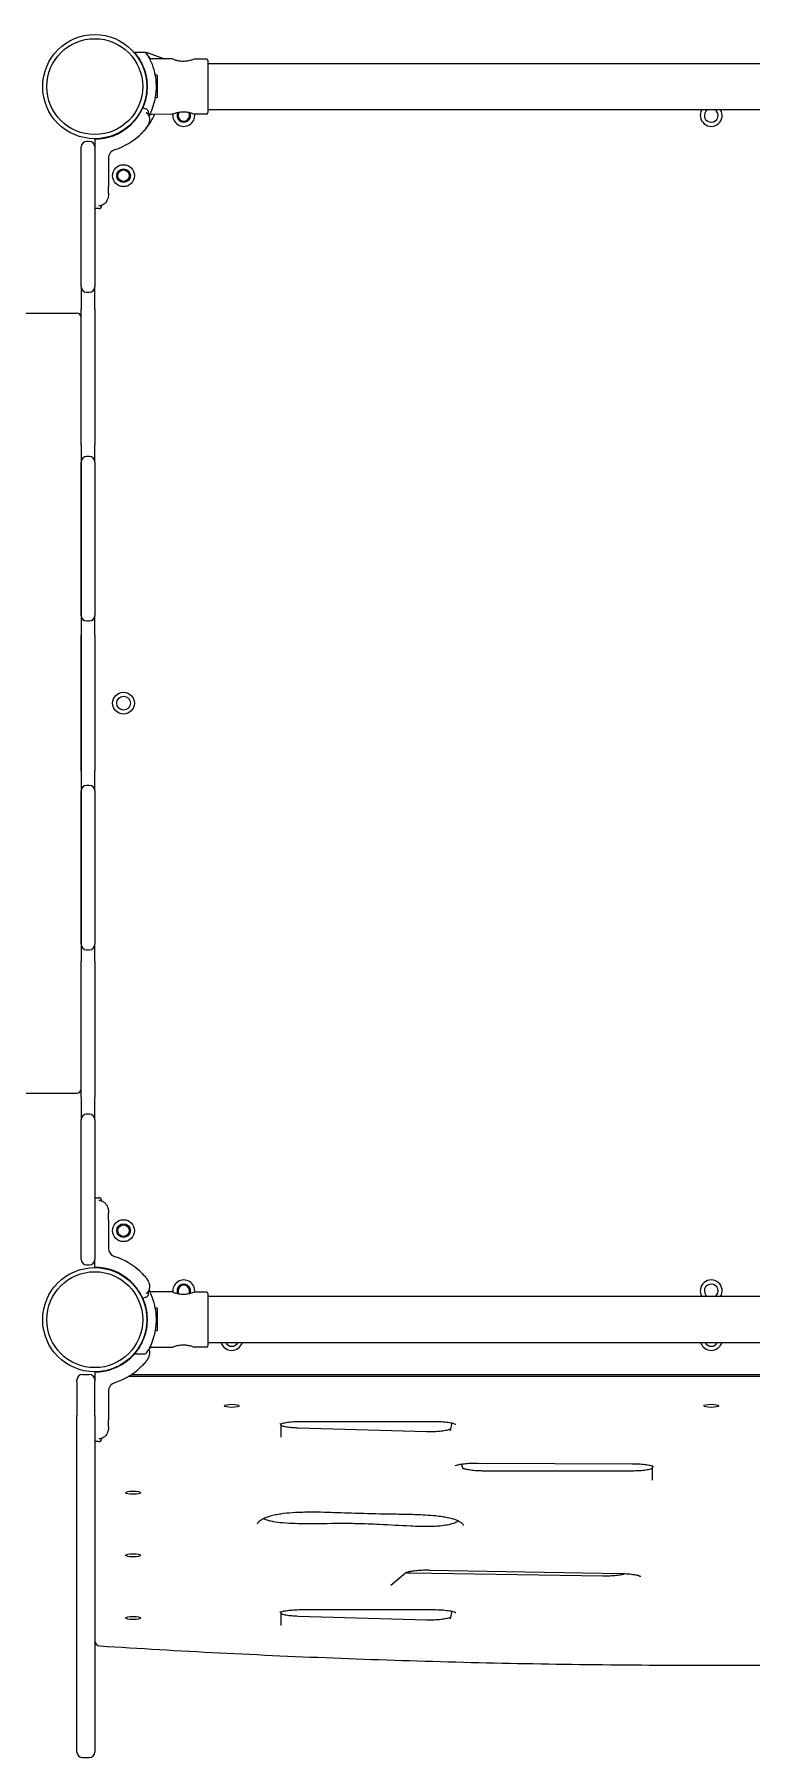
# Model space of a CAD drawing. Header units: millimetres. Extents: x 1307 to 7607, y 510 to 4810.
# Drawn here: x 4843 to 5367, y 2040 to 3298 of the extents above; entities that cross this region are included whole.
import ezdxf

# ---------------------------------------------------------------- set-up
doc = ezdxf.new("R2010")
doc.units = ezdxf.units.MM
doc.layers.add('AM_4', color=3, linetype='Continuous', lineweight=25)

msp = doc.modelspace()

# ---------------------------------------------------------------- linework, layer by layer
at = {"layer": 'AM_4'}
for p, q in [((4923, 3284.9), (4916.1, 3284.9)), ((4923.5, 3284.9), (4923, 3284.9)), ((4924.3, 3284.9), (4923.5, 3284.9)), ((4931.1, 3282.6), (4924.9, 3284.8)), ((4937.6, 3280.2), (4931.1, 3282.6)), ((4943.4, 3280.2), (4929.1, 3280.3)), ((4968.7, 3279.9), (4959.9, 3280)), ((4969.7, 3278.9), (4969.7, 3240.9)), ((4969.7, 3276.8), (5704.7, 3276.8)), ((4932.7, 3268.2), (4931.4, 3268.2)), ((4932.7, 3268.2), (4932.7, 3251.7)), ((4932.7, 3251.7), (4931.4, 3251.7)), ((4922.2, 3244.5), (4924.4, 3243.6)), ((4943.4, 3239.7), (4929.1, 3239.6)), ((4968.7, 3239.9), (4959.9, 3239.8)), ((4969.7, 3243.1), (5704.7, 3243.1)), ((4883.2, 3219.9), (4881.2, 3219.9)), ((4887.2, 3221.7), (4887.2, 3215.9)), ((4877.2, 3211.3), (4877.2, 3215.9)), ((4877.2, 3121), (4877.2, 3211.3)), ((4887.2, 3215.9), (4887.2, 3211.3)), ((4887.2, 3211.3), (4887.2, 3121)), ((4897.2, 3207.4), (4897.2, 3186.9)), ((4887.2, 3186.9), (4887.2, 3170.9)), ((4897.2, 3182), (4897.2, 3186.9)), ((4890.2, 3170.9), (4887.2, 3170.9)), ((4892.2, 3173.4), (4892.2, 3173.4)), ((4892.2, 3173.3), (4892.2, 3172.9)), ((4877.2, 3113.9), (4877.2, 3121)), ((4887.2, 3121), (4887.2, 3113.9)), ((4877.2, 3113.9), (4877.2, 3097.6)), ((4881.2, 3109.9), (4883.2, 3109.9)), ((4887.2, 3097.6), (4887.2, 3113.9)), ((4827.2, 3094.5), (4874.2, 3094.5)), ((4877.2, 2998.4), (4877.2, 3097.6)), ((4887.2, 3097.6), (4887.2, 2998.4)), ((4877.2, 2998.2), (4877.2, 3091.5)), ((4877.2, 2998.4), (4877.2, 2985.9)), ((4877.2, 2998.2), (4877.2, 2985.5)), ((4887.2, 2985.9), (4887.2, 2998.4)), ((4877.2, 2980.5), (4877.2, 2985.9)), ((4877.2, 2985.5), (4877.2, 2933.3)), ((4883.2, 2989.9), (4881.2, 2989.9)), ((4887.2, 2985.9), (4887.2, 2980.5)), ((4877.2, 2880.2), (4877.2, 2980.5)), ((4887.2, 2980.5), (4887.2, 2880.2)), ((4877.2, 2933.3), (4877.2, 2686.6)), ((4877.2, 2873.9), (4877.2, 2880.2)), ((4887.2, 2880.2), (4887.2, 2873.9)), ((4877.2, 2873.9), (4877.2, 2859.5)), ((4881.2, 2869.9), (4883.2, 2869.9)), ((4887.2, 2859.5), (4887.2, 2873.9)), ((4877.2, 2760.3), (4877.2, 2859.5)), ((4887.2, 2859.5), (4887.2, 2760.3)), ((4877.2, 2760.3), (4877.2, 2745.9)), ((4887.2, 2745.9), (4887.2, 2760.3)), ((4877.2, 2739.7), (4877.2, 2745.9)), ((4883.2, 2749.9), (4881.2, 2749.9)), ((4887.2, 2745.9), (4887.2, 2739.7)), ((4877.2, 2639.4), (4877.2, 2739.7)), ((4887.2, 2739.7), (4887.2, 2639.4)), ((4877.2, 2686.6), (4877.2, 2634.4)), ((4877.2, 2633.9), (4877.2, 2639.4)), ((4877.2, 2634.4), (4877.2, 2621.6)), ((4877.2, 2633.9), (4877.2, 2621.4)), ((4881.2, 2629.9), (4883.2, 2629.9)), ((4887.2, 2639.4), (4887.2, 2633.9)), ((4887.2, 2621.4), (4887.2, 2633.9)), ((4877.2, 2528.3), (4877.2, 2621.6)), ((4877.2, 2522.2), (4877.2, 2621.4)), ((4887.2, 2621.4), (4887.2, 2522.2)), ((4827.2, 2525.3), (4874.2, 2525.3)), ((4877.2, 2522.2), (4877.2, 2505.9)), ((4887.2, 2505.9), (4887.2, 2522.2)), ((4877.2, 2498.9), (4877.2, 2505.9)), ((4883.2, 2509.9), (4881.2, 2509.9)), ((4887.2, 2505.9), (4887.2, 2498.9)), ((4877.2, 2408.6), (4877.2, 2498.9)), ((4887.2, 2498.9), (4887.2, 2408.6)), ((4887.2, 2448.9), (4890.2, 2448.9)), ((4892.2, 2446.9), (4892.2, 2446.6)), ((4892.2, 2446.5), (4892.2, 2446.5)), ((4897.2, 2432.9), (4897.2, 2437.9)), ((4897.2, 2432.9), (4897.2, 2412.5)), ((4877.2, 2403.9), (4877.2, 2408.6)), ((4887.2, 2408.6), (4887.2, 2403.9)), ((4887.2, 2398.2), (4887.2, 2403.9)), ((4881.2, 2399.9), (4883.2, 2399.9)), ((4943.4, 2380.2), (4929.1, 2380.3)), ((4968.7, 2379.9), (4959.9, 2380)), ((4969.7, 2378.9), (4969.7, 2340.9)), ((4924.4, 2376.3), (4922.2, 2375.3)), ((4932.7, 2368.2), (4931.4, 2368.2)), ((4932.7, 2368.2), (4932.7, 2351.7)), ((5704.7, 2376.8), (4969.7, 2376.8)), ((4943.4, 2339.7), (4929.1, 2339.6)), ((4932.7, 2351.7), (4931.4, 2351.7)), ((4968.7, 2339.9), (4959.9, 2339.8)), ((5704.7, 2343.1), (4969.7, 2343.1)), ((4916.1, 2334.9), (4923, 2334.9)), ((4874.2, 2314.9), (4874.2, 2315.9)), ((4874.2, 2314.9), (4874.2, 2289.9)), ((4878.2, 2319.9), (4883.2, 2319.9)), ((4887.2, 2321.7), (4887.2, 2315.9)), ((4887.2, 2315.9), (4887.2, 2314.9)), ((4887.2, 2289.9), (4887.2, 2314.9)), ((5762.6, 2318.4), (4911.7, 2318.4)), ((4914.2, 2319.9), (5760.2, 2319.9)), ((4897.2, 2307.4), (4897.2, 2286.9)), ((4874.2, 2279.9), (4874.2, 2289.9)), ((4887.2, 2289.9), (4887.2, 2279.9)), ((4874.2, 2044.3), (4874.2, 2279.9)), ((4887.2, 2279.9), (4887.2, 2044.3)), ((4897.2, 2282), (4897.2, 2286.9)), ((5023.2, 2274.1), (5023.2, 2284)), ((5035.7, 2281), (5129.3, 2278.3)), ((5038.2, 2285.7), (5134.7, 2285.7)), ((5146.8, 2278.9), (5148, 2284.5)), ((4890.2, 2270.9), (4887.2, 2270.9)), ((4892.2, 2273.4), (4892.2, 2273.4)), ((4892.2, 2273.3), (4892.2, 2272.9)), ((5154.7, 2254.5), (5156.2, 2250.8)), ((5166.5, 2255.3), (5279.6, 2254.8)), ((5294.2, 2253.1), (5294.2, 2242.8)), ((5171.5, 2249.7), (5279.2, 2249.7)), ((5131.6, 2177.2), (5271.4, 2174.7)), ((5103.4, 2166.1), (5114.1, 2175.2)), ((5117.9, 2175.2), (5258.1, 2172.9)), ((5023.2, 2136.7), (5023.2, 2146.6)), ((5035.7, 2143.6), (5129.3, 2140.9)), ((5038.2, 2148.3), (5134.7, 2148.3)), ((5146.8, 2141.5), (5148, 2147.1)), ((4878.2, 2040.3), (4883.2, 2040.3))]:
    msp.add_line(p, q, dxfattribs=at)
for centre, radius in [((4887.2, 3259.9), 38), ((4887.2, 3259.9), 35), ((4908.2, 3194.9), 8), ((4908.2, 3194.9), 5), ((4908.2, 3194.9), 4.2), ((4908.2, 2809.9), 8), ((4908.2, 2809.9), 5), ((4908.2, 2424.9), 8), ((4908.2, 2424.9), 5), ((4908.2, 2424.9), 4.2), ((4887.2, 2359.9), 38), ((4887.2, 2359.9), 35)]:
    msp.add_circle(centre, radius, dxfattribs=at)
for centre, radius, start, end in [((4923, 3281.9), 3, 31.5881, 90), ((4923.5, 3282.9), 2, 32.336, 90), ((4929.1, 3283.3), 3, 209.1137, 269.5), ((4968.7, 3278.9), 1, 0, 89.5), ((4921.6, 3237.2), 7, 53.9676, 66.2658), ((4887.2, 3259.9), 48.2, 320.7636, 335.0697), ((4924.5, 3241.2), 2, 333.6507, 53.9676), ((4929.1, 3236.6), 3, 90.5, 143.9824), ((4952.2, 3238.9), 8, 172.0906, 6.5794), ((4952.2, 3238.9), 5, 154.7016, 23.1011), ((4952.2, 3238.9), 4.2, 146.1557, 31.5882), ((4968.7, 3240.9), 1, 270.5, 0), ((5337.2, 3238.9), 8, 148.7516, 31.2484), ((5337.2, 3238.9), 5, 123.9013, 56.0987), ((4881.2, 3215.9), 4, 90, 180), ((4883.2, 3215.9), 4, 0, 90), ((4887.2, 3259.9), 38.3, 270, 311.5384), ((4887.2, 3259.9), 48.3, 287.9202, 313.4432), ((4904.2, 3207.4), 7, 107.9202, 180), ((4890.2, 3172.9), 2, 270, 0), ((4881.2, 3113.9), 4, 180, 270), ((4883.2, 3113.9), 4, 270, 0), ((4874.2, 3091.5), 3, 0, 90), ((4881.2, 2985.9), 4, 90, 180), ((4883.2, 2985.9), 4, 0, 90), ((4881.2, 2873.9), 4, 180, 270), ((4883.2, 2873.9), 4, 270, 0), ((4881.2, 2745.9), 4, 90, 180), ((4883.2, 2745.9), 4, 0, 90), ((4881.2, 2633.9), 4, 180, 270), ((4883.2, 2633.9), 4, 270, 0), ((4874.2, 2528.3), 3, 270, 0), ((4881.2, 2505.9), 4, 90, 180), ((4883.2, 2505.9), 4, 0, 90), ((4890.2, 2446.9), 2, 0, 90), ((4881.2, 2403.9), 4, 180, 270), ((4883.2, 2403.9), 4, 270, 0), ((4904.2, 2412.5), 7, 180, 252.0798), ((4887.2, 2359.9), 48.3, 46.5568, 72.0798), ((4887.2, 2359.9), 38.3, 48.4616, 90), ((4921.6, 2382.7), 7, 293.7342, 306.0324), ((4924.5, 2378.7), 2, 306.0324, 26.3493), ((4929.1, 2383.3), 3, 216.0176, 269.5), ((4952.2, 2380.9), 8, 353.4206, 187.9094), ((4952.2, 2380.9), 5, 336.8989, 205.2984), ((4952.2, 2380.9), 4.2, 328.4118, 213.8443), ((4968.7, 2378.9), 1, 0, 89.5), ((5337.2, 2380.9), 8, 328.7516, 211.2484), ((5337.2, 2380.9), 5, 303.9013, 236.0987), ((4929.1, 2336.6), 3, 90.5, 150.8863), ((4968.7, 2340.9), 1, 270.5, 0), ((4987.2, 2345.5), 8, 197.4144, 342.5856), ((4987.2, 2345.5), 5, 208.6102, 331.3898), ((5337.2, 2345.5), 8, 197.4124, 342.5876), ((5337.2, 2345.5), 5, 208.6068, 331.3932), ((4887.2, 2359.9), 38.2, 270, 311.5384), ((4923, 2337.9), 3, 270, 328.4119), ((4878.2, 2315.9), 4, 90, 180), ((4883.2, 2315.9), 4, 0, 90), ((4887.2, 2359.9), 48.2, 287.9202, 313.4432), ((4904.2, 2307.4), 7, 107.9202, 180), ((4890.2, 2272.9), 2, 270, 0), ((4891.2, 2125.8), 4, 180, 266.2846), ((4878.2, 2044.3), 4, 180, 270), ((4883.2, 2044.3), 4, 270, 0)]:
    msp.add_arc(centre, radius, start, end, dxfattribs=at)
for centre in [(4987.2, 2297), (5337.2, 2297), (4915.2, 2233.6), (4915.2, 2187.9), (4915.2, 2142.2)]:
    msp.add_ellipse(centre, major_axis=(5.5, 0), ratio=0.207912, dxfattribs=at)
for points, knots in [([(4916.1, 3284.9), (4916.1, 3284.9), (4916.3, 3284.8), (4916.8, 3284.1), (4917.2, 3283.6), (4918.2, 3282.3), (4918.8, 3281.5), (4919.9, 3279.7), (4920.5, 3278.7), (4921.7, 3276.5), (4922.2, 3275.3), (4923.3, 3272.6), (4923.8, 3271.2), (4924.6, 3268.1), (4924.9, 3266.5), (4925.3, 3263.2), (4925.4, 3261.5), (4925.4, 3259.9)], [15.661914, 15.661914, 15.661914, 15.661914, 16.15379, 16.15379, 16.645665, 16.645665, 17.137541, 17.137541, 17.629417, 17.629417, 18.116411, 18.116411, 18.603405, 18.603405, 19.090398, 19.090398, 19.577392, 19.577392, 19.577392, 19.577392]), ([(4923.9, 3284.9), (4923.9, 3284.9), (4923.9, 3284.9), (4924, 3284.9), (4924, 3284.9), (4924, 3284.9), (4924, 3284.9), (4924.1, 3284.9), (4924.1, 3284.9), (4924.1, 3284.8), (4924.1, 3284.8), (4924.1, 3284.8), (4924.2, 3284.8), (4924.2, 3284.8), (4924.2, 3284.8), (4924.3, 3284.8), (4924.3, 3284.8), (4924.4, 3284.7), (4924.5, 3284.7), (4924.5, 3284.7), (4924.6, 3284.6), (4924.6, 3284.6), (4924.6, 3284.6), (4924.7, 3284.5), (4924.7, 3284.5), (4924.8, 3284.5), (4924.8, 3284.5), (4924.9, 3284.4), (4925, 3284.3), (4925.1, 3284.2), (4925.1, 3284.2), (4925.2, 3284.1), (4925.2, 3284), (4925.2, 3284)], [0.4348414, 0.4348414, 0.4348414, 0.4348414, 0.4736573, 0.4736573, 0.4999176, 0.4999176, 0.5088142, 0.5088142, 0.515977, 0.515977, 0.5226596, 0.5226596, 0.5299878, 0.5299878, 0.5357278, 0.5357278, 0.5481605, 0.5481605, 0.5659694, 0.5659694, 0.5762483, 0.5762483, 0.5866673, 0.5866673, 0.5962227, 0.5962227, 0.6101695, 0.6101695, 0.6487226, 0.6487226, 0.6653168, 0.6653168, 0.6820727, 0.6820727, 0.6820727, 0.6820727]), ([(4924.3, 3284.9), (4924.3, 3284.9), (4924.3, 3284.9), (4924.3, 3284.9), (4924.3, 3284.9), (4924.3, 3284.9), (4924.3, 3284.9), (4924.3, 3284.9), (4924.3, 3284.9), (4924.4, 3284.9), (4924.4, 3284.9), (4924.4, 3284.9), (4924.4, 3284.9), (4924.4, 3284.9), (4924.4, 3284.9), (4924.4, 3284.9), (4924.4, 3284.9), (4924.4, 3284.9), (4924.4, 3284.9), (4924.4, 3284.9), (4924.4, 3284.9), (4924.4, 3284.9), (4924.4, 3284.9), (4924.4, 3284.9), (4924.4, 3284.9), (4924.4, 3284.9), (4924.4, 3284.9), (4924.4, 3284.9), (4924.4, 3284.9), (4924.4, 3284.9), (4924.4, 3284.9), (4924.5, 3284.9), (4924.5, 3284.9), (4924.5, 3284.9), (4924.5, 3284.9), (4924.5, 3284.9), (4924.5, 3284.9), (4924.6, 3284.9), (4924.6, 3284.9), (4924.6, 3284.9), (4924.6, 3284.9), (4924.6, 3284.9), (4924.6, 3284.9), (4924.6, 3284.9), (4924.6, 3284.9), (4924.6, 3284.9), (4924.7, 3284.9), (4924.7, 3284.9), (4924.7, 3284.9), (4924.7, 3284.9), (4924.7, 3284.9), (4924.8, 3284.9), (4924.8, 3284.9), (4924.8, 3284.9), (4924.8, 3284.9), (4924.8, 3284.9), (4924.8, 3284.9), (4924.8, 3284.9), (4924.8, 3284.9), (4924.8, 3284.9), (4924.8, 3284.9), (4924.8, 3284.9), (4924.8, 3284.9), (4924.8, 3284.9), (4924.8, 3284.9), (4924.8, 3284.9), (4924.8, 3284.9), (4924.8, 3284.9), (4924.8, 3284.8), (4924.8, 3284.8), (4924.9, 3284.8), (4924.9, 3284.8), (4924.9, 3284.8), (4924.9, 3284.8)], [0, 0, 0, 0, 0.0019094, 0.0019094, 0.0038013, 0.0038013, 0.0059252, 0.0059252, 0.0103612, 0.0103612, 0.0210383, 0.0210383, 0.025512, 0.025512, 0.0271887, 0.0271887, 0.0284462, 0.0284462, 0.0289211, 0.0289211, 0.0291461, 0.0291461, 0.0293727, 0.0293727, 0.0295998, 0.0295998, 0.0298254, 0.0298254, 0.0307483, 0.0307483, 0.0316442, 0.0316442, 0.0343289, 0.0343289, 0.0424215, 0.0424215, 0.0446191, 0.0446191, 0.046305, 0.046305, 0.0486914, 0.0486914, 0.050797, 0.050797, 0.0536033, 0.0536033, 0.058405, 0.058405, 0.0692113, 0.0692113, 0.0746493, 0.0746493, 0.0754959, 0.0754959, 0.0764678, 0.0764678, 0.0769499, 0.0769499, 0.0774028, 0.0774028, 0.0778552, 0.0778552, 0.0787697, 0.0787697, 0.0796683, 0.0796683, 0.0814617, 0.0814617, 0.0868417, 0.0868417, 0.1029857, 0.1029857, 0.1170713, 0.1170713, 0.1170713, 0.1170713]), ([(4926.7, 3238.4), (4927.1, 3239.2), (4927.7, 3240.2), (4929, 3243.1), (4929.7, 3245.1), (4931, 3249.4), (4931.5, 3251.6), (4932.2, 3257), (4932.3, 3260.2), (4931.9, 3265.7), (4931.5, 3268), (4930.3, 3273), (4929.5, 3275.5), (4927.7, 3279.7), (4926.8, 3281.3), (4925.8, 3283.1), (4925.5, 3283.5), (4925.5, 3283.5)], [0.923295, 0.923295, 0.923295, 0.923295, 1.500694, 1.500694, 2.270908, 2.270908, 2.965543, 2.965543, 3.83282, 3.83282, 4.525535, 4.525535, 5.417187, 5.417187, 6.347988, 6.347988, 7.0476, 7.0476, 7.0476, 7.0476]), ([(4951.7, 3278.3), (4950.7, 3278.3), (4949.6, 3278.4), (4947.5, 3278.8), (4946.6, 3279), (4945.1, 3279.5), (4944.5, 3279.7), (4943.7, 3280.1), (4943.4, 3280.2), (4943.4, 3280.2)], [0, 0, 0, 0, 0.316049, 0.316049, 0.632098, 0.632098, 0.947679, 0.947679, 1.26326, 1.26326, 1.26326, 1.26326]), ([(4959.9, 3280), (4959.9, 3280), (4959.7, 3279.9), (4958.9, 3279.6), (4958.3, 3279.4), (4956.8, 3279), (4955.9, 3278.7), (4953.9, 3278.4), (4952.8, 3278.3), (4951.7, 3278.3)], [3.781903, 3.781903, 3.781903, 3.781903, 4.095762, 4.095762, 4.409621, 4.409621, 4.723453, 4.723453, 5.037284, 5.037284, 5.037284, 5.037284]), ([(4925.4, 3259.9), (4925.4, 3258.3), (4925.3, 3256.6), (4924.9, 3253.4), (4924.6, 3251.7), (4923.8, 3248.7), (4923.3, 3247.2), (4922.6, 3245.4), (4922.4, 3245), (4922.2, 3244.5)], [11.746435, 11.746435, 11.746435, 11.746435, 12.233429, 12.233429, 12.720423, 12.720423, 13.207417, 13.207417, 13.376947, 13.376947, 13.376947, 13.376947]), ([(4912.6, 3231.3), (4913.4, 3232), (4914.1, 3232.7), (4915.2, 3233.9), (4915.6, 3234.3), (4916.2, 3235), (4916.6, 3235.4), (4917.5, 3236.6), (4918.1, 3237.4), (4918.9, 3238.5), (4919.1, 3238.8), (4919.6, 3239.5), (4919.8, 3239.9), (4920.2, 3240.5), (4920.4, 3240.9), (4920.7, 3241.5), (4920.8, 3241.7), (4921.3, 3242.5), (4921.5, 3243), (4921.8, 3243.6), (4921.8, 3243.7), (4922, 3244), (4922, 3244.1), (4922.2, 3244.4), (4922.2, 3244.5), (4922.2, 3244.5)], [0, 0, 0, 0, 0.00318566, 0.00318566, 0.00477849, 0.00477849, 0.00637132, 0.00637132, 0.00955698, 0.00955698, 0.01114981, 0.01114981, 0.01274264, 0.01274264, 0.01433547, 0.01433547, 0.0159283, 0.0159283, 0.01911396, 0.01911396, 0.02070679, 0.02070679, 0.02229962, 0.02229962, 0.02548528, 0.02548528, 0.02548528, 0.02548528]), ([(4925.4, 3240.4), (4925.9, 3239.9), (4926.2, 3239.4), (4926.8, 3238.1), (4927, 3237.4), (4927.2, 3236), (4927.2, 3235.3), (4926.9, 3233.8), (4926.7, 3233), (4925.9, 3231.3), (4925.4, 3230.5), (4924.7, 3229.6), (4924.6, 3229.5), (4924.6, 3229.4)], [0, 0, 0, 0, 0.202704, 0.202704, 0.408686, 0.408686, 0.628672, 0.628672, 0.875297, 0.875297, 1.170829, 1.170829, 1.207624, 1.207624, 1.207624, 1.207624]), ([(4925.4, 3240.4), (4925.4, 3240.5), (4925.3, 3240.5), (4925.1, 3240.7), (4924.9, 3240.8), (4924.7, 3240.8)], [0.0020381677, 0.0020381677, 0.0020381677, 0.0020381677, 0.0022253318, 0.0022253318, 0.0029671091, 0.0029671091, 0.0029671091, 0.0029671091]), ([(4926.3, 3240.3), (4926.3, 3240.3), (4926.3, 3240.2), (4926.1, 3239.8), (4926, 3239.8), (4926, 3239.7)], [0, 0, 0, 0, 0.003377805, 0.003377805, 0.004353406, 0.004353406, 0.004353406, 0.004353406]), ([(4943.4, 3239.7), (4943.4, 3239.7), (4943.7, 3239.8), (4944.5, 3240.1), (4945.1, 3240.4), (4946.6, 3240.8), (4947.5, 3241.1), (4949.6, 3241.4), (4950.7, 3241.5), (4951.7, 3241.5)], [3.774024, 3.774024, 3.774024, 3.774024, 4.089605, 4.089605, 4.405186, 4.405186, 4.721235, 4.721235, 5.037284, 5.037284, 5.037284, 5.037284]), ([(4951.7, 3241.5), (4952.8, 3241.5), (4953.9, 3241.5), (4955.9, 3241.1), (4956.8, 3240.9), (4958.3, 3240.5), (4958.9, 3240.2), (4959.7, 3239.9), (4959.9, 3239.8), (4959.9, 3239.8)], [0, 0, 0, 0, 0.313832, 0.313832, 0.627663, 0.627663, 0.941523, 0.941523, 1.255382, 1.255382, 1.255382, 1.255382]), ([(4924.6, 3229.4), (4924.3, 3229), (4924, 3228.7), (4923.3, 3227.9), (4923, 3227.5), (4921.9, 3226.4), (4921.2, 3225.6), (4920.4, 3224.9)], [0.001820684, 0.001820684, 0.001820684, 0.001820684, 0.003438013, 0.003438013, 0.005055343, 0.005055343, 0.008290003, 0.008290003, 0.008290003, 0.008290003]), ([(4897.2, 3182), (4897.2, 3180.9), (4897.1, 3179.8), (4896.7, 3178), (4896.4, 3177.3), (4895.6, 3175.8), (4895, 3175), (4893.6, 3173.9), (4892.8, 3173.5), (4891.7, 3173.1), (4891.4, 3173), (4891, 3173)], [0, 0, 0, 0, 0.327157, 0.327157, 0.544117, 0.544117, 0.841827, 0.841827, 1.079948, 1.079948, 1.190912, 1.190912, 1.190912, 1.190912]), ([(4891, 3173), (4891, 3173), (4890.9, 3173), (4890.8, 3173), (4890.6, 3173), (4890.4, 3173), (4890.3, 3173), (4890.2, 3173.1)], [0.0022149198, 0.0022149198, 0.0022149198, 0.0022149198, 0.0023838979, 0.0023838979, 0.0027812142, 0.0027812142, 0.0031785305, 0.0031785305, 0.0031785305, 0.0031785305]), ([(4891, 2446.9), (4891, 2446.9), (4890.9, 2446.9), (4890.8, 2446.9), (4890.6, 2446.9), (4890.4, 2446.8), (4890.3, 2446.8), (4890.2, 2446.8)], [0.0022145828, 0.0022145828, 0.0022145828, 0.0022145828, 0.0023838979, 0.0023838979, 0.0027812142, 0.0027812142, 0.0031785305, 0.0031785305, 0.0031785305, 0.0031785305]), ([(4891, 2446.9), (4891.7, 2446.8), (4892.3, 2446.6), (4893.5, 2446), (4894.1, 2445.6), (4895.1, 2444.6), (4895.6, 2444), (4896.3, 2442.7), (4896.6, 2442), (4897.1, 2440.2), (4897.2, 2439.3), (4897.2, 2438.2), (4897.2, 2438), (4897.2, 2437.9)], [0, 0, 0, 0, 0.198991, 0.198991, 0.403846, 0.403846, 0.621006, 0.621006, 0.862209, 0.862209, 1.151108, 1.151108, 1.191992, 1.191992, 1.191992, 1.191992]), ([(4920.4, 2395), (4921.2, 2394.2), (4921.9, 2393.5), (4923, 2392.3), (4923.3, 2391.9), (4924, 2391.2), (4924.3, 2390.8), (4924.6, 2390.4)], [0, 0, 0, 0, 0.003196801, 0.003196801, 0.004795201, 0.004795201, 0.006393601, 0.006393601, 0.006393601, 0.006393601]), ([(4924.6, 2390.4), (4925.2, 2389.7), (4925.7, 2388.9), (4926.5, 2387.4), (4926.8, 2386.7), (4927.1, 2385.5), (4927.1, 2385), (4927.2, 2383.6), (4927.1, 2382.6), (4926.6, 2381.1), (4926.2, 2380.4), (4925.6, 2379.7), (4925.5, 2379.5), (4925.4, 2379.4)], [0, 0, 0, 0, 0.287144, 0.287144, 0.506744, 0.506744, 0.663742, 0.663742, 0.931604, 0.931604, 1.162644, 1.162644, 1.20745, 1.20745, 1.20745, 1.20745]), ([(4922.2, 2375.3), (4922.2, 2375.3), (4922.2, 2375.4), (4922, 2375.7), (4922, 2375.8), (4921.9, 2376.1), (4921.8, 2376.3), (4921.5, 2376.8), (4921.3, 2377.3), (4920.9, 2378.1), (4920.7, 2378.4), (4920.4, 2379), (4920.2, 2379.3), (4919.6, 2380.3), (4919.1, 2381), (4918.4, 2382.1), (4918.1, 2382.5), (4917.5, 2383.3), (4917.2, 2383.6), (4916.6, 2384.4), (4916.3, 2384.8), (4915.6, 2385.6), (4915.2, 2386), (4914.1, 2387.1), (4913.4, 2387.8), (4912.6, 2388.6)], [0, 0, 0, 0, 0.00318474, 0.00318474, 0.00477711, 0.00477711, 0.00636948, 0.00636948, 0.00955422, 0.00955422, 0.01114659, 0.01114659, 0.01273895, 0.01273895, 0.01592369, 0.01592369, 0.01751606, 0.01751606, 0.01910843, 0.01910843, 0.0207008, 0.0207008, 0.02229317, 0.02229317, 0.02547791, 0.02547791, 0.02547791, 0.02547791]), ([(4925.4, 2379.4), (4925.4, 2379.4), (4925.3, 2379.4), (4925.1, 2379.2), (4924.9, 2379.1), (4924.7, 2379)], [0.0020387634, 0.0020387634, 0.0020387634, 0.0020387634, 0.0022253318, 0.0022253318, 0.0029671091, 0.0029671091, 0.0029671091, 0.0029671091]), ([(4925.5, 2336.4), (4925.5, 2336.4), (4925.6, 2336.5), (4926, 2337.1), (4926.2, 2337.5), (4927, 2338.9), (4927.6, 2340), (4929, 2343.1), (4929.7, 2345.1), (4931, 2349.4), (4931.5, 2351.6), (4932.2, 2357), (4932.3, 2360.2), (4931.9, 2365.7), (4931.5, 2368), (4930.3, 2373), (4929.5, 2375.5), (4927.9, 2379.2), (4927.2, 2380.5), (4926.7, 2381.5)], [0, 0, 0, 0, 0.425579, 0.425579, 0.833719, 0.833719, 1.500694, 1.500694, 2.270908, 2.270908, 2.965543, 2.965543, 3.83282, 3.83282, 4.525535, 4.525535, 5.417187, 5.417187, 6.124289, 6.124289, 6.124289, 6.124289]), ([(4926, 2380.2), (4926, 2380.1), (4926.1, 2380), (4926.3, 2379.7), (4926.3, 2379.5), (4926.3, 2379.5)], [0.002421935, 0.002421935, 0.002421935, 0.002421935, 0.003409494, 0.003409494, 0.0068287, 0.0068287, 0.0068287, 0.0068287]), ([(4959.9, 2380), (4959.9, 2380), (4959.7, 2379.9), (4958.9, 2379.6), (4958.3, 2379.4), (4956.8, 2379), (4955.9, 2378.7), (4953.9, 2378.4), (4952.8, 2378.3), (4950.7, 2378.3), (4949.6, 2378.4), (4947.5, 2378.8), (4946.6, 2379), (4945.1, 2379.5), (4944.5, 2379.7), (4943.7, 2380.1), (4943.4, 2380.2), (4943.4, 2380.2)], [1.255382, 1.255382, 1.255382, 1.255382, 1.569241, 1.569241, 1.8831, 1.8831, 2.196932, 2.196932, 2.510763, 2.510763, 2.826813, 2.826813, 3.142862, 3.142862, 3.458443, 3.458443, 3.774024, 3.774024, 3.774024, 3.774024]), ([(4922.2, 2375.3), (4922.4, 2374.9), (4922.6, 2374.4), (4923.3, 2372.6), (4923.8, 2371.2), (4924.6, 2368.1), (4924.9, 2366.5), (4925.3, 2363.2), (4925.4, 2361.5), (4925.4, 2359.9)], [10.115923, 10.115923, 10.115923, 10.115923, 10.285454, 10.285454, 10.772448, 10.772448, 11.259442, 11.259442, 11.746435, 11.746435, 11.746435, 11.746435]), ([(4925.4, 2359.9), (4925.4, 2358.3), (4925.3, 2356.6), (4924.9, 2353.4), (4924.6, 2351.7), (4923.8, 2348.7), (4923.3, 2347.2), (4922.2, 2344.5), (4921.7, 2343.3), (4920.5, 2341.2), (4919.9, 2340.1), (4918.8, 2338.3), (4918.2, 2337.5), (4917.2, 2336.2), (4916.8, 2335.7), (4916.3, 2335.1), (4916.1, 2334.9), (4916.1, 2334.9)], [3.915478, 3.915478, 3.915478, 3.915478, 4.402472, 4.402472, 4.889466, 4.889466, 5.37646, 5.37646, 5.863454, 5.863454, 6.35533, 6.35533, 6.847206, 6.847206, 7.339081, 7.339081, 7.830957, 7.830957, 7.830957, 7.830957]), ([(4912.6, 2331.3), (4913.4, 2332), (4914.1, 2332.7), (4915.2, 2333.9), (4915.6, 2334.3), (4916.2, 2335), (4916.6, 2335.4), (4917.5, 2336.6), (4918.1, 2337.4), (4918.9, 2338.5), (4919.1, 2338.8), (4919.4, 2339.3), (4919.5, 2339.4), (4919.6, 2339.6)], [0, 0, 0, 0, 0.00318566, 0.00318566, 0.00477849, 0.00477849, 0.00637132, 0.00637132, 0.00955698, 0.00955698, 0.01114981, 0.01114981, 0.01171635, 0.01171635, 0.01171635, 0.01171635]), ([(4943.4, 2339.7), (4943.4, 2339.7), (4943.7, 2339.8), (4944.5, 2340.1), (4945.1, 2340.4), (4946.6, 2340.8), (4947.5, 2341.1), (4949.6, 2341.4), (4950.7, 2341.5), (4952.8, 2341.5), (4953.9, 2341.5), (4955.9, 2341.1), (4956.8, 2340.9), (4958.3, 2340.5), (4958.9, 2340.2), (4959.7, 2339.9), (4959.9, 2339.8), (4959.9, 2339.8)], [1.26326, 1.26326, 1.26326, 1.26326, 1.578842, 1.578842, 1.894423, 1.894423, 2.210472, 2.210472, 2.526521, 2.526521, 2.840353, 2.840353, 3.154184, 3.154184, 3.468043, 3.468043, 3.781903, 3.781903, 3.781903, 3.781903]), ([(4924.6, 2329.4), (4924.3, 2329), (4924, 2328.7), (4923.3, 2327.9), (4923, 2327.5), (4921.9, 2326.4), (4921.2, 2325.6), (4920.4, 2324.9)], [0.001820684, 0.001820684, 0.001820684, 0.001820684, 0.003438013, 0.003438013, 0.005055343, 0.005055343, 0.008290003, 0.008290003, 0.008290003, 0.008290003]), ([(4926.7, 2338.3), (4926.9, 2337.8), (4927, 2337.3), (4927.2, 2336), (4927.2, 2335.3), (4926.9, 2333.8), (4926.7, 2333), (4925.9, 2331.3), (4925.4, 2330.5), (4924.7, 2329.6), (4924.6, 2329.5), (4924.6, 2329.4)], [0.2466473, 0.2466473, 0.2466473, 0.2466473, 0.4086856, 0.4086856, 0.6286722, 0.6286722, 0.8752969, 0.8752969, 1.1708285, 1.1708285, 1.2076237, 1.2076237, 1.2076237, 1.2076237]), ([(4897.2, 2282), (4897.2, 2280.9), (4897.1, 2279.8), (4896.7, 2278), (4896.4, 2277.3), (4895.6, 2275.8), (4895, 2275), (4893.6, 2273.9), (4892.8, 2273.5), (4891.7, 2273.1), (4891.4, 2273), (4891, 2273)], [0, 0, 0, 0, 0.327157, 0.327157, 0.544117, 0.544117, 0.841827, 0.841827, 1.079948, 1.079948, 1.190912, 1.190912, 1.190912, 1.190912]), ([(5022.3, 2283.6), (5022.3, 2283.6), (5022.3, 2283.6), (5022.3, 2283.6), (5022.4, 2283.7), (5022.9, 2283.9), (5023.4, 2284.1), (5024.8, 2284.4), (5025.7, 2284.7), (5028.1, 2285.1), (5029.6, 2285.3), (5032.8, 2285.5), (5034.6, 2285.6), (5037, 2285.7), (5037.6, 2285.7), (5038.2, 2285.7)], [6.578369, 6.578369, 6.578369, 6.578369, 6.591048, 6.591048, 6.72799, 6.72799, 6.919643, 6.919643, 7.16836, 7.16836, 7.453266, 7.453266, 7.754205, 7.754205, 7.853982, 7.853982, 7.853982, 7.853982]), ([(5023.2, 2282.7), (5023.4, 2282.6), (5023.7, 2282.5), (5024.8, 2282.2), (5025.7, 2282), (5028.1, 2281.6), (5029.6, 2281.4), (5032.6, 2281.2), (5034.1, 2281.1), (5035.7, 2281)], [6.8211656, 6.8211656, 6.8211656, 6.8211656, 6.9196434, 6.9196434, 7.1683598, 7.1683598, 7.453266, 7.453266, 7.7155289, 7.7155289, 7.7155289, 7.7155289]), ([(5129.3, 2278.3), (5131.1, 2278.3), (5133, 2278.3), (5136.6, 2278.4), (5138.4, 2278.5), (5141.6, 2278.9), (5143, 2279.1), (5145.3, 2279.6), (5146.3, 2279.8), (5147, 2280.1), (5147, 2280.1), (5147.1, 2280.1)], [1.432344, 1.432344, 1.432344, 1.432344, 1.73831, 1.73831, 2.043993, 2.043993, 2.342271, 2.342271, 2.618117, 2.618117, 2.653061, 2.653061, 2.653061, 2.653061]), ([(5134.7, 2285.7), (5136.6, 2285.7), (5138.5, 2285.6), (5142, 2285.4), (5143.6, 2285.2), (5146.5, 2284.8), (5147.7, 2284.6), (5149.5, 2284.1), (5150.1, 2283.9), (5150.6, 2283.6), (5150.7, 2283.6), (5150.7, 2283.6)], [1.570796, 1.570796, 1.570796, 1.570796, 1.877358, 1.877358, 2.180811, 2.180811, 2.471677, 2.471677, 2.727307, 2.727307, 2.846409, 2.846409, 2.846409, 2.846409]), ([(4891, 2273), (4891, 2273), (4890.9, 2273), (4890.8, 2273), (4890.6, 2273), (4890.4, 2273), (4890.3, 2273), (4890.2, 2273.1)], [0.0022149198, 0.0022149198, 0.0022149198, 0.0022149198, 0.0023838979, 0.0023838979, 0.0027812142, 0.0027812142, 0.0031785305, 0.0031785305, 0.0031785305, 0.0031785305]), ([(5150.2, 2253.2), (5150.2, 2253.2), (5150.2, 2253.2), (5150.2, 2253.2), (5150.4, 2253.3), (5150.9, 2253.5), (5151.4, 2253.7), (5152.7, 2254.1), (5153.7, 2254.3), (5156, 2254.7), (5157.5, 2254.9), (5160.7, 2255.2), (5162.5, 2255.3), (5165.1, 2255.3), (5165.8, 2255.3), (5166.5, 2255.3)], [6.578369, 6.578369, 6.578369, 6.578369, 6.591048, 6.591048, 6.72799, 6.72799, 6.919643, 6.919643, 7.16836, 7.16836, 7.453266, 7.453266, 7.754205, 7.754205, 7.874745, 7.874745, 7.874745, 7.874745]), ([(5155.9, 2251.6), (5156.1, 2251.5), (5156.5, 2251.3), (5157.6, 2251), (5158.5, 2250.8), (5160.7, 2250.4), (5162.1, 2250.2), (5165.2, 2249.9), (5166.9, 2249.8), (5169.6, 2249.7), (5170.5, 2249.7), (5171.5, 2249.7)], [0.442308, 0.442308, 0.442308, 0.442308, 0.600724, 0.600724, 0.841133, 0.841133, 1.121742, 1.121742, 1.418389, 1.418389, 1.570796, 1.570796, 1.570796, 1.570796]), ([(5279.2, 2249.7), (5281.1, 2249.7), (5282.9, 2249.7), (5286.4, 2249.9), (5288.1, 2250.1), (5290.9, 2250.5), (5292.1, 2250.8), (5293.5, 2251.1), (5293.9, 2251.3), (5294.2, 2251.4)], [1.570796, 1.570796, 1.570796, 1.570796, 1.877358, 1.877358, 2.180811, 2.180811, 2.471677, 2.471677, 2.603612, 2.603612, 2.603612, 2.603612]), ([(5279.6, 2254.8), (5281.4, 2254.8), (5283.3, 2254.8), (5286.7, 2254.5), (5288.4, 2254.3), (5291.2, 2253.9), (5292.3, 2253.7), (5294.1, 2253.2), (5294.6, 2253), (5295.1, 2252.8), (5295.1, 2252.7), (5295.1, 2252.7)], [1.59156, 1.59156, 1.59156, 1.59156, 1.898108, 1.898108, 2.201087, 2.201087, 2.49051, 2.49051, 2.742347, 2.742347, 2.846409, 2.846409, 2.846409, 2.846409]), ([(5006, 2210.9), (5006, 2211), (5006, 2211.2), (5006.3, 2211.7), (5006.5, 2212), (5007.3, 2212.9), (5008.2, 2213.6), (5010.5, 2214.9), (5011.7, 2215.5), (5014.4, 2216.4), (5015.7, 2216.8), (5018.4, 2217.5), (5019.7, 2217.7), (5022.3, 2218.2), (5023.6, 2218.4), (5027.7, 2218.9), (5030.6, 2219.2), (5037.2, 2219.5), (5040.9, 2219.6), (5047.9, 2219.6), (5051.1, 2219.6), (5061.1, 2219.3), (5067.9, 2219.1), (5082.5, 2218.6), (5090.4, 2218.4), (5102.3, 2218.2), (5106.3, 2218.1), (5114.2, 2218), (5118.1, 2217.9), (5124.2, 2217.6), (5126.3, 2217.6), (5131.1, 2217.3), (5133.7, 2217.1), (5137.8, 2216.7), (5139.4, 2216.5), (5142.2, 2216), (5143.5, 2215.8), (5146.9, 2215.1), (5148.8, 2214.6), (5151.2, 2213.7), (5152, 2213.4), (5153.5, 2212.6), (5154.1, 2212.2), (5155.2, 2211.4), (5155.6, 2211), (5156.1, 2210.2), (5156.2, 2210), (5156.2, 2209.7)], [-0.1093547, -0.1093547, -0.1093547, -0.1093547, -0.0840516, -0.0840516, -0.0664402, -0.0664402, -0.0374635, -0.0374635, -0.0155079, -0.0155079, 0.0004806, 0.0004806, 0.0129615, 0.0129615, 0.0237724, 0.0237724, 0.0443399, 0.0443399, 0.0683701, 0.0683701, 0.089279, 0.089279, 0.1329123, 0.1329123, 0.1835185, 0.1835185, 0.2088216, 0.2088216, 0.2341247, 0.2341247, 0.2483854, 0.2483854, 0.2662844, 0.2662844, 0.2785427, 0.2785427, 0.2894605, 0.2894605, 0.3112477, 0.3112477, 0.3247794, 0.3247794, 0.3414545, 0.3414545, 0.3633387, 0.3633387, 0.3967075, 0.3967075, 0.3967075, 0.3967075]), ([(5010.1, 2214.7), (5010.5, 2214.5), (5010.9, 2214.4), (5012.2, 2213.9), (5013.2, 2213.6), (5015.3, 2213.1), (5016.3, 2212.9), (5019.6, 2212.3), (5022, 2212), (5027.5, 2211.5), (5030.5, 2211.4), (5035.9, 2211.2), (5038.3, 2211.2), (5049.2, 2211.1), (5057.8, 2211.3), (5070.4, 2211.3), (5074.3, 2211.3), (5083.9, 2211.1), (5089.6, 2210.9), (5102.7, 2210.3), (5110.1, 2209.8), (5120.1, 2209.3), (5122.6, 2209.2), (5127.3, 2209.1), (5129.6, 2209.1), (5133.2, 2209.1), (5134.5, 2209.2), (5138, 2209.4), (5140.1, 2209.6), (5143.7, 2210.1), (5145.3, 2210.4), (5148.4, 2211.2), (5149.7, 2211.6), (5151.6, 2212.4), (5152.2, 2212.7), (5152.8, 2213)], [41.934103, 41.934103, 41.934103, 41.934103, 42.181582, 42.181582, 42.659263, 42.659263, 43.065508, 43.065508, 43.81231, 43.81231, 44.61245, 44.61245, 45.231195, 45.231195, 47.395622, 47.395622, 48.373558, 48.373558, 49.796487, 49.796487, 51.747944, 51.747944, 52.397212, 52.397212, 52.981947, 52.981947, 53.338096, 53.338096, 53.934356, 53.934356, 54.511202, 54.511202, 55.246664, 55.246664, 55.744033, 55.744033, 55.744033, 55.744033]), ([(5114.1, 2175.2), (5114.1, 2175.2), (5114.1, 2175.2), (5114.3, 2175.3), (5114.5, 2175.4), (5115.3, 2175.7), (5116, 2175.9), (5117.7, 2176.3), (5118.9, 2176.5), (5121.6, 2176.8), (5123.1, 2177), (5126.4, 2177.2), (5128.1, 2177.3), (5130.4, 2177.3), (5131, 2177.3), (5131.6, 2177.2)], [0.295183, 0.295183, 0.295183, 0.295183, 0.356068, 0.356068, 0.512347, 0.512347, 0.727665, 0.727665, 0.993477, 0.993477, 1.276998, 1.276998, 1.56052, 1.56052, 1.659558, 1.659558, 1.659558, 1.659558]), ([(5114.4, 2175.3), (5115.4, 2175.2), (5116.4, 2175.2), (5117.6, 2175.2), (5117.7, 2175.2), (5117.9, 2175.2)], [1.2961843, 1.2961843, 1.2961843, 1.2961843, 1.4690146, 1.4690146, 1.4946693, 1.4946693, 1.4946693, 1.4946693]), ([(5258.1, 2172.9), (5259.8, 2172.9), (5261.5, 2172.9), (5264.8, 2173.1), (5266.4, 2173.2), (5269.4, 2173.5), (5270.7, 2173.7), (5272.8, 2174.1), (5273.6, 2174.4), (5274.3, 2174.6)], [1.494669, 1.494669, 1.494669, 1.494669, 1.775664, 1.775664, 2.056658, 2.056658, 2.337653, 2.337653, 2.575091, 2.575091, 2.575091, 2.575091]), ([(5271.4, 2174.7), (5273.2, 2174.6), (5274.9, 2174.5), (5278.2, 2174.3), (5279.8, 2174.1), (5282.4, 2173.6), (5283.5, 2173.4), (5285, 2172.9), (5285.4, 2172.7), (5285.7, 2172.6), (5285.7, 2172.6), (5285.7, 2172.6)], [1.659558, 1.659558, 1.659558, 1.659558, 1.955965, 1.955965, 2.252372, 2.252372, 2.53764, 2.53764, 2.778841, 2.778841, 2.846409, 2.846409, 2.846409, 2.846409]), ([(5022.3, 2146.2), (5022.3, 2146.2), (5022.3, 2146.2), (5022.3, 2146.2), (5022.4, 2146.3), (5022.9, 2146.5), (5023.4, 2146.7), (5024.8, 2147.1), (5025.7, 2147.3), (5028.1, 2147.7), (5029.6, 2147.9), (5032.8, 2148.1), (5034.6, 2148.2), (5037, 2148.3), (5037.6, 2148.3), (5038.2, 2148.3)], [6.578369, 6.578369, 6.578369, 6.578369, 6.591048, 6.591048, 6.72799, 6.72799, 6.919643, 6.919643, 7.16836, 7.16836, 7.453266, 7.453266, 7.754205, 7.754205, 7.853982, 7.853982, 7.853982, 7.853982]), ([(5023.2, 2145.3), (5023.4, 2145.2), (5023.7, 2145.1), (5024.8, 2144.8), (5025.7, 2144.6), (5028.1, 2144.2), (5029.6, 2144), (5032.6, 2143.8), (5034.1, 2143.7), (5035.7, 2143.6)], [6.8211656, 6.8211656, 6.8211656, 6.8211656, 6.9196434, 6.9196434, 7.1683598, 7.1683598, 7.453266, 7.453266, 7.7155289, 7.7155289, 7.7155289, 7.7155289]), ([(5129.3, 2140.9), (5131.1, 2140.9), (5133, 2140.9), (5136.6, 2141), (5138.4, 2141.1), (5141.6, 2141.5), (5143, 2141.7), (5145.3, 2142.2), (5146.3, 2142.4), (5147, 2142.7), (5147, 2142.7), (5147.1, 2142.7)], [1.432344, 1.432344, 1.432344, 1.432344, 1.73831, 1.73831, 2.043993, 2.043993, 2.342271, 2.342271, 2.618117, 2.618117, 2.653061, 2.653061, 2.653061, 2.653061]), ([(5134.7, 2148.3), (5136.6, 2148.3), (5138.5, 2148.2), (5142, 2148), (5143.6, 2147.8), (5146.5, 2147.4), (5147.7, 2147.2), (5149.5, 2146.7), (5150.1, 2146.5), (5150.6, 2146.2), (5150.7, 2146.2), (5150.7, 2146.2)], [1.570796, 1.570796, 1.570796, 1.570796, 1.877358, 1.877358, 2.180811, 2.180811, 2.471677, 2.471677, 2.727307, 2.727307, 2.846409, 2.846409, 2.846409, 2.846409]), ([(4890.9, 2121.8), (4948.6, 2118.1), (5007.4, 2115.1), (5126.2, 2110.5), (5186.3, 2109), (5306.9, 2107.5), (5367.5, 2107.5), (5488.1, 2109), (5548.2, 2110.5), (5667, 2115.1), (5725.8, 2118.1), (5783.5, 2121.8)], [1.2680651, 1.2680651, 1.2680651, 1.2680651, 1.3891576, 1.3891576, 1.5102501, 1.5102501, 1.6313426, 1.6313426, 1.7524351, 1.7524351, 1.8735276, 1.8735276, 1.8735276, 1.8735276])]:
    msp.add_open_spline(points, degree=3, knots=knots, dxfattribs=at)
for points in [[(4925.5, 3283.5), (4925.3, 3283.8), (4925.2, 3284), (4925.2, 3284)], [(4927.2, 3232.9), (4927.1, 3232.8), (4926.9, 3232.6), (4926.7, 3232.2)], [(4927.2, 3232.9), (4927.1, 3232.8), (4927, 3232.6), (4926.8, 3232.3)], [(4914.9, 3220.5), (4914.8, 3220.3), (4914.6, 3220.2), (4914.5, 3220.2)], [(4891, 2446.9), (4891, 2446.9), (4891, 2446.9), (4891, 2446.9)], [(4914.2, 2399.9), (4914.3, 2399.8), (4914.5, 2399.7), (4914.8, 2399.5)], [(4914.2, 2399.9), (4914.3, 2399.8), (4914.6, 2399.7), (4914.9, 2399.4)], [(4914.9, 2320.5), (4914.8, 2320.3), (4914.6, 2320.2), (4914.5, 2320.2)]]:
    msp.add_open_spline(points, degree=3, dxfattribs=at)

doc.saveas('drawing.dxf')
